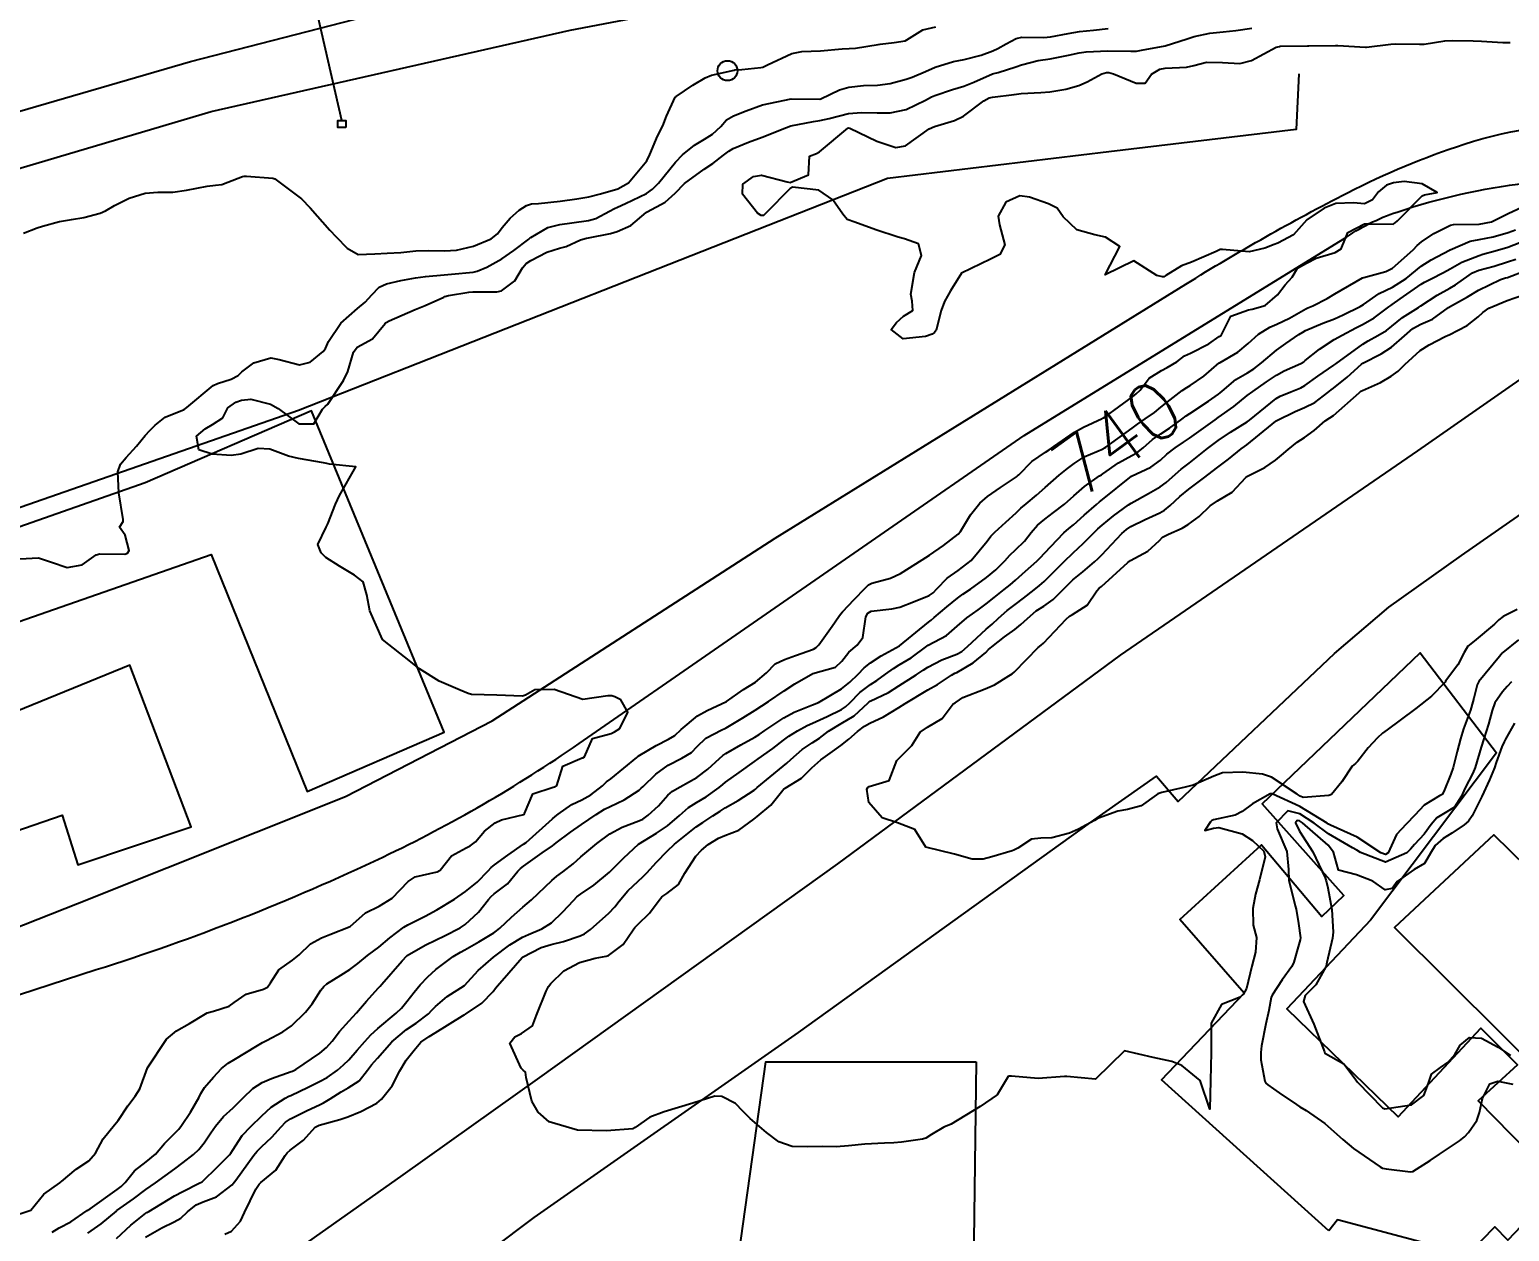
# Model space of a CAD drawing. Header units: metres. Extents: x 307586 to 320046, y 7427249 to 7434250.
# Drawn here: x 316376.6 to 316479.6, y 7432882.5 to 7432966.2 of the extents above; entities that cross this region are included whole.
import ezdxf
from ezdxf.enums import TextEntityAlignment as Align

# ---------------------------------------------------------------- set-up
doc = ezdxf.new("R2010")
doc.units = ezdxf.units.M
doc.header["$MEASUREMENT"] = 0
for name, color, linetype in [('Cotas', 45, 'Continuous'), ('Curvas de Nivel 1m', 11, 'Continuous'), ('Curvas de Nivel 5m', 15, 'Continuous'), ('Divisa', 42, 'FENCELINE2'), ('Edificações', 30, 'Continuous'), ('Linha Férrea', 20, 'Continuous'), ('Portico', 45, 'Continuous'), ('Postes', 20, 'Continuous'), ('Vias Primárias', 230, 'Continuous'), ('Vias Secundárias', 230, 'Continuous')]:
    doc.layers.add(name, color=color, linetype=linetype)
doc.styles.add('Style-STANDARD', font='STANDARD.shx')
doc.linetypes.add('FENCELINE2', pattern='A,0.25,-0.1,[132,ltypeshp.shx,S=0.1,R=0,X=-0.1,Y=0],-0.1,1', length=1.45)

msp = doc.modelspace()

# ---------------------------------------------------------------- linework, layer by layer
at = {"layer": 'Curvas de Nivel 1m', "flags": 128}
for points, elevation in [([(316375.19, 7432883.47), (316376.67, 7432883.97), (316377.57, 7432885.07), (316378.69, 7432885.86), (316378.74, 7432885.9), (316378.81, 7432885.95), (316379.83, 7432886.82), (316380.71, 7432887.39), (316381.17, 7432887.92), (316381.72, 7432888.93), (316382.5, 7432889.9), (316382.75, 7432890.21), (316383.42, 7432891.23), (316383.94, 7432891.89), (316384.25, 7432892.41), (316384.79, 7432893.88), (316386.11, 7432895.86), (316386.82, 7432896.44), (316387.71, 7432896.95), (316388.83, 7432897.64), (316388.96, 7432897.7), (316389.4, 7432897.82), (316390.49, 7432898.17), (316390.84, 7432898.42), (316391.66, 7432898.99), (316392.86, 7432899.35), (316393.14, 7432899.49), (316393.35, 7432899.78), (316393.94, 7432900.7), (316394.88, 7432901.36), (316395.36, 7432901.75), (316396.14, 7432902.5), (316396.9, 7432902.92), (316397.48, 7432903.15), (316398.91, 7432903.71), (316399.96, 7432904.66), (316400.93, 7432905.13), (316401.82, 7432905.68), (316402.94, 7432906.85), (316403.44, 7432907.17), (316404.95, 7432907.53), (316405.18, 7432907.64), (316405.96, 7432908.63), (316406.98, 7432909.18), (316407.26, 7432909.33), (316407.64, 7432909.6), (316408.25, 7432910.34), (316409, 7432910.94), (316409.43, 7432911.15), (316411, 7432911.52), (316411.05, 7432911.57), (316411.62, 7432912.96), (316413.03, 7432913.41), (316413.14, 7432913.43), (316413.28, 7432913.54), (316413.7, 7432914.88), (316415.05, 7432915.45), (316415.11, 7432915.46), (316415.22, 7432915.52), (316415.78, 7432916.81), (316417.08, 7432917.14), (316417.31, 7432917.26), (316417.67, 7432917.49), (316418.24, 7432918.63), (316417.74, 7432919.49), (316417.32, 7432919.71), (316417.11, 7432919.77), (316416.83, 7432919.78), (316415.1, 7432919.52), (316413.11, 7432920.21), (316411.75, 7432920.2), (316411.11, 7432919.82), (316410.91, 7432919.76), (316409.11, 7432919.82), (316407.35, 7432919.86), (316407.11, 7432919.93), (316406.57, 7432920.16), (316405.11, 7432920.79), (316403.74, 7432921.65), (316403.13, 7432922.15), (316401.15, 7432923.69), (316400.28, 7432925.7), (316400.07, 7432926.81), (316399.8, 7432927.7), (316399.2, 7432928.18), (316398.15, 7432928.79), (316397.22, 7432929.4), (316396.89, 7432929.74), (316396.65, 7432930.32), (316397.24, 7432931.51), (316397.36, 7432931.74), (316397.88, 7432933.12), (316398.16, 7432933.73), (316399.29, 7432935.71), (316397.46, 7432935.9), (316397.29, 7432935.94), (316397.05, 7432935.99), (316395.3, 7432936.3), (316394.6, 7432936.47), (316393.3, 7432936.95), (316392.5, 7432936.99), (316391.3, 7432936.6), (316390.62, 7432936.5), (316389.3, 7432936.6), (316388.36, 7432936.9), (316388.21, 7432937.85), (316388.8, 7432938.36), (316389.33, 7432938.66), (316390.04, 7432939.12), (316390.39, 7432939.82), (316390.94, 7432940.22), (316391.35, 7432940.35), (316391.98, 7432940.43), (316393.35, 7432940.09), (316393.9, 7432939.77), (316395.33, 7432938.72), (316396.37, 7432938.71), (316396.98, 7432939.74), (316397.17, 7432939.91), (316397.35, 7432940.09), (316398.45, 7432941.72), (316398.74, 7432942.35), (316399.14, 7432943.71), (316399.4, 7432944.05), (316400.47, 7432944.63), (316401.33, 7432945.69), (316401.37, 7432945.74), (316401.41, 7432945.77), (316401.61, 7432945.88), (316403.42, 7432946.68), (316404.12, 7432946.95), (316405.43, 7432947.54), (316405.5, 7432947.57), (316405.74, 7432947.64), (316407.17, 7432947.89), (316407.44, 7432947.91), (316409.12, 7432947.91), (316409.44, 7432947.98), (316410.36, 7432948.67), (316410.91, 7432949.58), (316411.16, 7432949.88), (316411.47, 7432950.09), (316412.59, 7432950.67), (316413.48, 7432950.95), (316413.94, 7432951.07), (316414.94, 7432951.53), (316415.36, 7432951.64), (316415.49, 7432951.67), (316417.03, 7432951.97), (316417.49, 7432952.1), (316418.45, 7432952.53), (316419.51, 7432953.43), (316419.53, 7432953.45), (316419.57, 7432953.47), (316420.83, 7432954.14), (316421.53, 7432954.77), (316422.17, 7432955.44), (316423.54, 7432956.44), (316424.14, 7432956.83), (316424.9, 7432957.41), (316425.27, 7432957.7), (316425.57, 7432957.88), (316426.63, 7432958.33), (316427.58, 7432958.67), (316429.27, 7432959.35), (316429.58, 7432959.46), (316431.15, 7432959.77), (316431.59, 7432959.83), (316432.25, 7432959.98), (316433.59, 7432960.31), (316434.51, 7432960.38), (316435.59, 7432960.36), (316436.49, 7432960.37), (316437.6, 7432960.6), (316438.95, 7432961.24), (316439.37, 7432961.47), (316439.61, 7432961.57), (316440.84, 7432961.99), (316441.62, 7432962.23), (316442.32, 7432962.5), (316443.63, 7432963.07), (316443.71, 7432963.1), (316444.01, 7432963.18), (316445.24, 7432963.56), (316445.64, 7432963.71), (316446.79, 7432964), (316447.64, 7432964.12), (316448.9, 7432964.37), (316449.65, 7432964.54), (316450.14, 7432964.61), (316451.65, 7432964.69), (316453.25, 7432964.66), (316453.65, 7432964.67), (316453.99, 7432964.72), (316455.65, 7432965.04), (316457.17, 7432965.52), (316457.66, 7432965.67), (316458.75, 7432965.92), (316459.67, 7432966.01), (316460.56, 7432966.09), (316461.67, 7432966.27)], 738), ([(316375.9, 7432929.31), (316377.21, 7432929.38), (316378.11, 7432929.07), (316379.2, 7432928.71), (316380.25, 7432928.9), (316381.22, 7432929.58), (316381.48, 7432929.66), (316383.22, 7432929.63), (316383.41, 7432929.71), (316383.53, 7432929.9), (316383.23, 7432930.97), (316382.85, 7432931.52), (316383.09, 7432931.9), (316383.11, 7432932.04), (316382.8, 7432933.91), (316382.73, 7432935.36), (316382.92, 7432935.91), (316383.3, 7432936.37), (316384.03, 7432937.16), (316384.63, 7432937.89), (316384.95, 7432938.25), (316385.32, 7432938.62), (316386.03, 7432939.17), (316387.34, 7432939.72), (316387.43, 7432939.77), (316387.54, 7432939.86), (316389.36, 7432941.38), (316389.66, 7432941.53), (316390.61, 7432941.82), (316391.11, 7432942.07), (316391.37, 7432942.33), (316392.2, 7432942.97), (316393.39, 7432943.31), (316393.97, 7432943.19), (316395.38, 7432942.82), (316396.12, 7432943.01), (316397.02, 7432943.74), (316397.18, 7432943.96), (316397.4, 7432944.44), (316398.25, 7432945.73), (316399.42, 7432946.74), (316399.95, 7432947.18), (316400.41, 7432947.7), (316400.92, 7432948.22), (316401.44, 7432948.47), (316402.43, 7432948.69), (316403.45, 7432948.87), (316404.14, 7432948.96), (316405.45, 7432949.09), (316405.95, 7432949.14), (316407.46, 7432949.27), (316407.75, 7432949.33), (316408.42, 7432949.61), (316409.47, 7432950.2), (316410.29, 7432950.77), (316411.34, 7432951.57), (316411.42, 7432951.64), (316411.48, 7432951.69), (316412.67, 7432952.38), (316413.5, 7432952.59), (316414.33, 7432952.7), (316415.5, 7432952.87), (316416.01, 7432953.01), (316416.95, 7432953.51), (316417.31, 7432953.7), (316417.52, 7432953.79), (316418.08, 7432954.05), (316419.53, 7432954.76), (316419.96, 7432955.04), (316420.36, 7432955.46), (316421.55, 7432956.94), (316422.03, 7432957.44), (316422.87, 7432958.12), (316423.57, 7432958.54), (316424.12, 7432958.87), (316424.7, 7432959.41), (316425.11, 7432959.88), (316425.59, 7432960.16), (316426.48, 7432960.51), (316427.6, 7432960.92), (316429.6, 7432961.35), (316431.6, 7432961.32), (316431.66, 7432961.33), (316432.96, 7432961.96), (316433.62, 7432962.16), (316434.63, 7432962.27), (316435.62, 7432962.3), (316436.49, 7432962.4), (316437.62, 7432962.7), (316438.03, 7432962.85), (316438.95, 7432963.24), (316439.64, 7432963.54), (316440.91, 7432963.95), (316441.64, 7432964.07), (316442.82, 7432964.37), (316443.65, 7432964.68), (316443.99, 7432964.84), (316444.57, 7432965.17), (316445.27, 7432965.55), (316445.66, 7432965.63), (316447.19, 7432965.61), (316447.66, 7432965.65), (316448.89, 7432965.9), (316449.67, 7432966.03), (316450.64, 7432966.13), (316451.67, 7432966.23)], 737), ([(316376.17, 7432951.99), (316377.11, 7432952.36), (316377.49, 7432952.48), (316378.67, 7432952.79), (316379.5, 7432952.94), (316380.37, 7432953.07), (316381.5, 7432953.37), (316381.88, 7432953.55), (316382.49, 7432953.92), (316383.52, 7432954.43), (316384.64, 7432954.77), (316385.52, 7432954.84), (316386.55, 7432954.85), (316387.52, 7432954.97), (316388.95, 7432955.26), (316389.53, 7432955.32), (316389.98, 7432955.37), (316391.1, 7432955.81), (316391.41, 7432955.93), (316391.53, 7432955.96), (316391.68, 7432955.96), (316393.53, 7432955.82), (316393.66, 7432955.78), (316395.52, 7432954.37), (316396.11, 7432953.75), (316397.49, 7432952.2), (316397.94, 7432951.73), (316398.7, 7432950.94), (316399.47, 7432950.49), (316400.62, 7432950.55), (316401.47, 7432950.6), (316402.43, 7432950.64), (316403.47, 7432950.76), (316404.33, 7432950.79), (316405.47, 7432950.75), (316406.31, 7432950.8), (316407.48, 7432951.08), (316408.71, 7432951.6), (316409.16, 7432951.93), (316409.49, 7432952.37), (316410.04, 7432953.04), (316410.67, 7432953.58), (316411.17, 7432953.92), (316411.52, 7432954.03), (316412.01, 7432954.06), (316413.52, 7432954.21), (316414.68, 7432954.37), (316415.52, 7432954.51), (316416.32, 7432954.72), (316417.53, 7432955.07), (316418.29, 7432955.49), (316419.55, 7432957.03), (316419.77, 7432957.47), (316420.29, 7432958.74), (316420.66, 7432959.46), (316420.92, 7432960.13), (316421.53, 7432961.45), (316421.57, 7432961.48), (316421.6, 7432961.51), (316422.75, 7432962.3), (316423.62, 7432962.81), (316424.06, 7432962.98), (316425.63, 7432963.34), (316425.69, 7432963.35), (316426.18, 7432963.39), (316427.49, 7432963.53), (316427.63, 7432963.55), (316427.96, 7432963.7), (316429.64, 7432964.5), (316430.34, 7432964.64), (316431.65, 7432964.68), (316433.15, 7432964.81), (316433.65, 7432964.84), (316434.08, 7432964.87), (316435.65, 7432965.12), (316435.79, 7432965.14), (316436.78, 7432965.27), (316437.53, 7432965.38), (316437.66, 7432965.45), (316438.76, 7432966.15), (316439.67, 7432966.36)], 736), ([(316378.16, 7432882.44), (316378.65, 7432882.72), (316379.46, 7432883.14), (316380.6, 7432883.93), (316380.64, 7432883.96), (316380.67, 7432883.98), (316380.81, 7432884.06), (316382.69, 7432885.4), (316382.97, 7432885.61), (316383.24, 7432885.89), (316383.9, 7432886.69), (316384.71, 7432887.32), (316385.36, 7432887.87), (316385.99, 7432888.6), (316386.74, 7432889.37), (316386.98, 7432889.61), (316387.17, 7432889.85), (316387.8, 7432890.79), (316388.39, 7432891.83), (316388.51, 7432892.09), (316388.77, 7432892.51), (316389.38, 7432893.22), (316389.95, 7432893.82), (316390.41, 7432894.2), (316390.8, 7432894.44), (316392.45, 7432895.43), (316392.81, 7432895.64), (316392.9, 7432895.69), (316393.07, 7432895.78), (316394.21, 7432896.37), (316394.82, 7432896.8), (316395.79, 7432897.75), (316396.25, 7432898.33), (316396.86, 7432899.27), (316397.06, 7432899.53), (316397.29, 7432899.73), (316398.26, 7432900.33), (316398.87, 7432900.71), (316399.44, 7432901.14), (316400.12, 7432901.7), (316400.56, 7432902.02), (316400.89, 7432902.28), (316401.66, 7432902.92), (316402.63, 7432903.66), (316402.91, 7432903.83), (316404.13, 7432904.44), (316404.93, 7432904.87), (316406.17, 7432905.62), (316406.94, 7432906.14), (316407.74, 7432906.81), (316408.5, 7432907.59), (316408.73, 7432907.82), (316408.96, 7432908), (316409.87, 7432908.68), (316410.98, 7432909.44), (316411.15, 7432909.57), (316413, 7432911.22), (316413.17, 7432911.37), (316413.39, 7432911.54), (316414.34, 7432912.2), (316415.02, 7432912.53), (316415.66, 7432912.87), (316416.46, 7432913.51), (316416.76, 7432913.78), (316417.04, 7432913.99), (316418.85, 7432915.47), (316418.96, 7432915.57), (316419.06, 7432915.64), (316420.2, 7432916.32), (316421.07, 7432916.76), (316421.5, 7432917.02), (316421.95, 7432917.44), (316423.09, 7432918.37), (316423.76, 7432918.75), (316425.1, 7432919.38), (316426.28, 7432920.22), (316427.12, 7432920.72), (316427.89, 7432921.37), (316428.5, 7432921.99), (316429.14, 7432922.31), (316429.91, 7432922.57), (316431.15, 7432923.03), (316431.35, 7432923.13), (316431.54, 7432923.32), (316432.47, 7432924.62), (316432.92, 7432925.3), (316433.03, 7432925.45), (316433.18, 7432925.62), (316434, 7432926.49), (316434.76, 7432927.28), (316434.98, 7432927.51), (316435.21, 7432927.62), (316436.51, 7432927.96), (316437.21, 7432928.3), (316438.73, 7432929.24), (316439.23, 7432929.56), (316440.21, 7432930.25), (316441.24, 7432931.02), (316441.39, 7432931.21), (316442.08, 7432932.38), (316442.74, 7432933.19), (316443.28, 7432933.65), (316444.17, 7432934.28), (316445.29, 7432935.02), (316445.37, 7432935.08), (316445.45, 7432935.16), (316446.35, 7432936.1), (316447.32, 7432936.73), (316447.56, 7432936.89), (316447.88, 7432937.13), (316449.33, 7432938.13), (316449.96, 7432938.48), (316451.26, 7432939.09), (316451.31, 7432939.12), (316451.34, 7432939.14), (316451.47, 7432939.21), (316453.36, 7432940.59), (316453.63, 7432940.79), (316453.89, 7432941.05), (316454.53, 7432941.9), (316455.38, 7432942.43), (316455.79, 7432942.63), (316456.45, 7432943.03), (316456.98, 7432943.44), (316457.4, 7432943.63), (316458.67, 7432944.27), (316459.41, 7432944.79), (316459.53, 7432944.87), (316459.6, 7432944.99), (316460.21, 7432946.2), (316461.44, 7432946.66), (316461.7, 7432946.7), (316462.61, 7432946.95), (316463.45, 7432947.7), (316463.99, 7432948.4), (316464.48, 7432948.93), (316464.86, 7432949.54), (316465.47, 7432949.89), (316466.15, 7432950.24), (316467.48, 7432950.64), (316467.89, 7432950.89), (316468.36, 7432952.03), (316469.51, 7432952.63), (316469.74, 7432952.63), (316471.51, 7432952.61), (316471.66, 7432952.7), (316471.81, 7432952.85), (316473.53, 7432954.59), (316473.69, 7432954.66), (316474.58, 7432954.81), (316473.54, 7432955.43), (316472.29, 7432955.58), (316471.54, 7432955.5), (316471.06, 7432955.33), (316470.49, 7432954.86), (316470.08, 7432954.31), (316469.52, 7432954.04), (316468.74, 7432954.1), (316467.52, 7432954.05), (316466.7, 7432953.73), (316465.51, 7432952.92), (316464.57, 7432951.86), (316463.49, 7432951.29), (316463.23, 7432951.2), (316462.59, 7432950.95), (316461.48, 7432950.69), (316459.63, 7432950.84), (316459.48, 7432950.84), (316459.2, 7432950.72), (316457.47, 7432949.96), (316456.77, 7432949.72), (316455.68, 7432949.04), (316455.55, 7432948.95), (316455.46, 7432948.94), (316455.07, 7432949.04), (316453.47, 7432950.06), (316451.46, 7432949.09), (316452.48, 7432951.07), (316451.49, 7432951.71), (316450.74, 7432951.86), (316449.5, 7432952.21), (316448.55, 7432953.12), (316448.12, 7432953.73), (316447.52, 7432954.04), (316446.19, 7432954.49), (316445.53, 7432954.59), (316444.55, 7432954.14), (316444.02, 7432953.17), (316444.1, 7432952.57), (316444.47, 7432951.17), (316444.14, 7432950.51), (316443.47, 7432950.18), (316441.46, 7432949.21), (316440.7, 7432947.97), (316440.27, 7432947.22), (316440.04, 7432946.61), (316439.7, 7432945.23), (316439.58, 7432945.06), (316439.41, 7432944.96), (316438.96, 7432944.79), (316437.41, 7432944.64), (316436.57, 7432945.27), (316436.93, 7432945.76), (316437.43, 7432946.2), (316438.08, 7432946.61), (316438.03, 7432947.25), (316437.93, 7432947.74), (316438.19, 7432949.25), (316438.67, 7432950.44), (316438.48, 7432951.24), (316437.49, 7432951.6), (316437.06, 7432951.7), (316435.5, 7432952.23), (316434.04, 7432952.76), (316433.51, 7432952.94), (316433.19, 7432953.3), (316432.5, 7432954.3), (316431.53, 7432954.99), (316429.7, 7432955.18), (316429.53, 7432955.1), (316427.83, 7432953.38), (316427.68, 7432953.21), (316427.51, 7432953.21), (316427.26, 7432953.38), (316426.22, 7432954.7), (316426.25, 7432955.39), (316426.99, 7432955.93), (316427.54, 7432956.02), (316429.32, 7432955.57), (316429.54, 7432955.51), (316430.82, 7432956.06), (316430.89, 7432957.34), (316431.36, 7432957.53), (316431.57, 7432957.64), (316433.54, 7432959.3), (316433.58, 7432959.31), (316433.68, 7432959.3), (316435.57, 7432958.4), (316436.89, 7432957.95), (316437.57, 7432958.06), (316439.22, 7432959.24), (316439.58, 7432959.41), (316440.98, 7432959.83), (316441.59, 7432960.14), (316443.01, 7432961.19), (316443.39, 7432961.4), (316443.61, 7432961.46), (316445.12, 7432961.65), (316445.61, 7432961.7), (316446.99, 7432961.77), (316447.61, 7432961.82), (316448.72, 7432962.02), (316449.62, 7432962.28), (316450.21, 7432962.52), (316451.22, 7432963.09), (316451.55, 7432963.17), (316451.63, 7432963.18), (316451.72, 7432963.17), (316452.04, 7432963.08), (316453.62, 7432962.42), (316454.24, 7432962.43), (316454.68, 7432963.05), (316455.27, 7432963.41), (316455.64, 7432963.47), (316457.13, 7432963.54), (316457.64, 7432963.65), (316458.52, 7432963.89), (316459.64, 7432963.86), (316460.83, 7432963.79), (316461.64, 7432964.01), (316463.37, 7432964.94), (316463.6, 7432964.99), (316463.65, 7432965), (316465.54, 7432965.03), (316465.65, 7432965.04), (316467.5, 7432965.06), (316467.66, 7432965.05), (316469.58, 7432964.94), (316469.65, 7432964.94), (316471.36, 7432965.15), (316471.66, 7432965.17), (316473.35, 7432965.14), (316473.66, 7432965.15), (316475.1, 7432965.37), (316475.66, 7432965.41), (316477.08, 7432965.37), (316477.66, 7432965.36), (316479.15, 7432965.27), (316479.66, 7432965.26)], 739), ([(316382.64, 7432881.98), (316383.63, 7432882.92), (316384.67, 7432883.75), (316384.75, 7432883.8), (316384.88, 7432883.88), (316386.68, 7432884.95), (316387.26, 7432885.27), (316388.4, 7432885.83), (316388.59, 7432885.94), (316388.69, 7432886.03), (316389.6, 7432886.92), (316390.51, 7432887.81), (316390.6, 7432887.92), (316390.72, 7432888.11), (316391.39, 7432889.15), (316391.99, 7432889.79), (316392.75, 7432890.54), (316393.4, 7432891.13), (316394.39, 7432891.76), (316394.64, 7432891.89), (316394.77, 7432891.95), (316395.99, 7432892.53), (316396.78, 7432892.91), (316397.31, 7432893.2), (316398.03, 7432893.72), (316398.44, 7432894.07), (316398.8, 7432894.44), (316399.4, 7432895.11), (316399.93, 7432895.7), (316400.34, 7432896.17), (316400.82, 7432896.61), (316402.11, 7432897.67), (316402.48, 7432898.03), (316402.85, 7432898.49), (316403.36, 7432899.15), (316403.77, 7432899.65), (316404.3, 7432900.21), (316404.87, 7432900.71), (316406.08, 7432901.62), (316406.58, 7432901.92), (316406.89, 7432902.09), (316407.85, 7432902.64), (316408.91, 7432903.28), (316409.09, 7432903.4), (316409.33, 7432903.59), (316410.13, 7432904.37), (316410.93, 7432905.06), (316411.53, 7432905.56), (316412.95, 7432906.91), (316413.29, 7432907.21), (316413.71, 7432907.53), (316414.42, 7432908.08), (316414.97, 7432908.57), (316416.08, 7432909.5), (316416.99, 7432910.16), (316417.85, 7432910.63), (316419, 7432911.06), (316419.28, 7432911.19), (316419.66, 7432911.46), (316420.36, 7432912.11), (316421.02, 7432912.85), (316421.34, 7432913.13), (316421.88, 7432913.44), (316423.04, 7432914.08), (316423.8, 7432914.66), (316424.62, 7432915.4), (316424.85, 7432915.61), (316425.06, 7432915.75), (316426.1, 7432916.35), (316427.08, 7432916.9), (316427.37, 7432917.09), (316427.77, 7432917.37), (316429.09, 7432918.25), (316429.81, 7432918.63), (316431.1, 7432919.15), (316431.51, 7432919.32), (316433.11, 7432920.26), (316433.69, 7432920.72), (316434.27, 7432921.29), (316434.69, 7432921.72), (316435.13, 7432922.08), (316435.87, 7432922.55), (316437.15, 7432923.26), (316439.17, 7432924.91), (316439.35, 7432925.05), (316439.55, 7432925.23), (316440.43, 7432925.98), (316441.19, 7432926.58), (316441.56, 7432926.84), (316442.08, 7432927.2), (316443.21, 7432928.01), (316443.85, 7432928.54), (316444.48, 7432929.17), (316444.83, 7432929.56), (316445.23, 7432929.94), (316445.84, 7432930.55), (316446.32, 7432931.15), (316446.75, 7432931.65), (316447.26, 7432932.08), (316447.87, 7432932.53), (316448.63, 7432933.12), (316449.28, 7432933.69), (316450.03, 7432934.35), (316451.08, 7432935.09), (316451.21, 7432935.17), (316451.3, 7432935.23), (316452.39, 7432935.99), (316453.31, 7432936.5), (316453.67, 7432936.7), (316454.11, 7432937.05), (316454.76, 7432937.62), (316455.33, 7432938.02), (316455.95, 7432938.42), (316456.8, 7432939.03), (316457.1, 7432939.26), (316457.35, 7432939.44), (316458.65, 7432940.3), (316459.36, 7432940.77), (316459.48, 7432940.87), (316459.62, 7432940.99), (316460.56, 7432941.8), (316461.38, 7432942.27), (316461.82, 7432942.53), (316462.34, 7432942.96), (316463.4, 7432943.85), (316464.04, 7432944.3), (316464.94, 7432944.92), (316465.23, 7432945.1), (316465.42, 7432945.2), (316466.62, 7432945.72), (316467.43, 7432946.03), (316468.04, 7432946.29), (316469.22, 7432946.87), (316469.44, 7432947.03), (316470.53, 7432947.78), (316471.46, 7432948.22), (316472.42, 7432948.84), (316473.47, 7432949.7), (316474.16, 7432950.13), (316475.43, 7432950.8), (316475.46, 7432950.82), (316475.48, 7432950.83), (316476.87, 7432951.42), (316477.5, 7432951.55), (316478.48, 7432951.74), (316479.51, 7432952.03), (316480.02, 7432952.23)], 741), ([(316384.65, 7432882.07), (316385.8, 7432882.72), (316386.66, 7432883.14), (316387.12, 7432883.4), (316387.58, 7432883.84), (316388.18, 7432884.34), (316388.68, 7432884.55), (316389.61, 7432884.89), (316390.69, 7432885.73), (316390.76, 7432885.81), (316390.94, 7432886.05), (316392.2, 7432887.79), (316392.43, 7432888.08), (316392.72, 7432888.37), (316393.46, 7432889.05), (316394.09, 7432889.77), (316394.41, 7432890.1), (316394.75, 7432890.32), (316395.91, 7432890.9), (316396.76, 7432891.3), (316397.05, 7432891.44), (316397.51, 7432891.72), (316398.27, 7432892.21), (316398.77, 7432892.49), (316399.52, 7432892.96), (316400.11, 7432893.7), (316400.4, 7432894.09), (316400.8, 7432894.55), (316401.81, 7432895.68), (316402.82, 7432896.55), (316403.49, 7432896.99), (316404.36, 7432897.64), (316404.59, 7432897.88), (316404.84, 7432898.15), (316405.65, 7432898.83), (316406.86, 7432899.61), (316407.82, 7432900.65), (316408.88, 7432901.57), (316410.03, 7432902.44), (316410.9, 7432902.97), (316411.31, 7432903.16), (316412.24, 7432903.55), (316412.92, 7432903.97), (316413.71, 7432904.74), (316414.44, 7432905.52), (316414.69, 7432905.77), (316414.94, 7432905.96), (316415.86, 7432906.6), (316416.96, 7432907.49), (316417.96, 7432908.5), (316418.98, 7432909.45), (316420.23, 7432910.22), (316421, 7432910.73), (316421.84, 7432911.44), (316422.45, 7432911.99), (316423.02, 7432912.34), (316423.69, 7432912.75), (316424.59, 7432913.4), (316424.84, 7432913.6), (316425.04, 7432913.76), (316425.99, 7432914.44), (316427.05, 7432915.19), (316427.31, 7432915.38), (316428.33, 7432916.1), (316429.07, 7432916.68), (316429.45, 7432916.97), (316430.04, 7432917.34), (316430.71, 7432917.71), (316431.09, 7432917.88), (316432.11, 7432918.34), (316433.1, 7432918.83), (316433.39, 7432919.01), (316433.69, 7432919.29), (316434.38, 7432920.01), (316435.12, 7432920.57), (316435.56, 7432920.84), (316436.18, 7432921.27), (316436.72, 7432921.67), (316437.13, 7432921.92), (316437.96, 7432922.43), (316439.05, 7432923.23), (316439.15, 7432923.29), (316440.41, 7432923.97), (316441.17, 7432924.62), (316441.83, 7432925.2), (316442.62, 7432925.75), (316443.19, 7432926.17), (316443.74, 7432926.63), (316444.43, 7432927.17), (316444.86, 7432927.51), (316445.21, 7432927.83), (316445.91, 7432928.46), (316446.71, 7432929.15), (316446.97, 7432929.4), (316447.23, 7432929.7), (316448.58, 7432931.12), (316448.94, 7432931.43), (316449.25, 7432931.69), (316450.01, 7432932.35), (316450.85, 7432933.09), (316451.08, 7432933.29), (316451.28, 7432933.45), (316453.29, 7432935.06), (316454.65, 7432935.7), (316455.31, 7432936.19), (316455.76, 7432936.59), (316456.34, 7432937.03), (316456.92, 7432937.43), (316457.33, 7432937.71), (316459.12, 7432938.99), (316459.34, 7432939.15), (316460.42, 7432939.91), (316461.36, 7432940.68), (316461.74, 7432940.96), (316462.69, 7432941.63), (316463.38, 7432942.1), (316463.92, 7432942.4), (316465.09, 7432942.92), (316465.29, 7432943.03), (316465.39, 7432943.11), (316466.39, 7432943.92), (316467.41, 7432944.58), (316467.96, 7432944.89), (316468.91, 7432945.39), (316469.42, 7432945.65), (316470.19, 7432946.1), (316471.2, 7432946.85), (316471.35, 7432946.95), (316471.44, 7432947.01), (316472.01, 7432947.41), (316473.46, 7432948.43), (316473.7, 7432948.58), (316474.15, 7432948.81), (316475.02, 7432949.25), (316475.47, 7432949.5), (316476.3, 7432949.97), (316477.49, 7432950.44), (316477.75, 7432950.52), (316478.62, 7432950.76), (316479.5, 7432951.02), (316480.75, 7432951.49)], 742), ([(316390.18, 7432882.29), (316390.65, 7432882.51), (316391.28, 7432883.19), (316391.55, 7432883.8), (316392.33, 7432885.43), (316392.58, 7432885.78), (316392.69, 7432885.89), (316393.72, 7432886.75), (316394.37, 7432887.76), (316394.52, 7432887.96), (316394.72, 7432888.13), (316395.65, 7432888.83), (316396.46, 7432889.73), (316396.74, 7432889.89), (316398.19, 7432890.27), (316398.75, 7432890.47), (316399.64, 7432890.82), (316400.76, 7432891.42), (316401.09, 7432891.69), (316401.83, 7432892.62), (316402.35, 7432893.67), (316402.8, 7432894.4), (316403.36, 7432895.1), (316403.83, 7432895.65), (316404.4, 7432896.06), (316404.82, 7432896.3), (316406.72, 7432897.5), (316406.83, 7432897.56), (316406.87, 7432897.57), (316406.93, 7432897.61), (316408.07, 7432898.37), (316408.86, 7432899.18), (316409.03, 7432899.42), (316409.16, 7432899.59), (316409.96, 7432900.49), (316410.88, 7432901.55), (316410.91, 7432901.57), (316412.2, 7432902.25), (316412.9, 7432902.47), (316413.76, 7432902.67), (316414.91, 7432903.07), (316415.21, 7432903.21), (316415.64, 7432903.51), (316416.92, 7432904.65), (316417.33, 7432905.08), (316417.64, 7432905.48), (316418.23, 7432906.2), (316418.95, 7432906.88), (316419.27, 7432907.16), (316419.56, 7432907.46), (316420.24, 7432908.19), (316420.98, 7432908.95), (316421.48, 7432909.44), (316423, 7432910.66), (316423.45, 7432910.96), (316424.15, 7432911.41), (316424.66, 7432911.75), (316425.01, 7432911.97), (316425.92, 7432912.49), (316427.03, 7432913.2), (316427.13, 7432913.28), (316427.23, 7432913.38), (316429.05, 7432914.88), (316429.31, 7432915.09), (316429.58, 7432915.34), (316430.36, 7432916.04), (316431.07, 7432916.49), (316431.57, 7432916.82), (316432.2, 7432917.31), (316433.09, 7432917.84), (316434, 7432918.39), (316434.97, 7432919.28), (316435.04, 7432919.35), (316435.1, 7432919.39), (316436.37, 7432920.01), (316437.11, 7432920.47), (316438.3, 7432921.24), (316438.8, 7432921.56), (316439.13, 7432921.78), (316440.09, 7432922.27), (316441.14, 7432922.67), (316441.49, 7432922.86), (316441.87, 7432923.2), (316443.17, 7432924.41), (316443.59, 7432924.76), (316444.04, 7432925.17), (316444.63, 7432925.71), (316445.19, 7432926.14), (316445.78, 7432926.57), (316446.53, 7432927.15), (316446.9, 7432927.45), (316447.21, 7432927.74), (316448.61, 7432929.12), (316449.23, 7432929.72), (316449.94, 7432930.39), (316450.65, 7432931.1), (316450.95, 7432931.39), (316451.25, 7432931.65), (316452.04, 7432932.3), (316453.08, 7432933.06), (316453.27, 7432933.19), (316454.47, 7432933.86), (316455.29, 7432934.32), (316455.7, 7432934.62), (316456.16, 7432935.03), (316456.76, 7432935.56), (316457.31, 7432935.98), (316457.9, 7432936.43), (316458.58, 7432937), (316459.33, 7432937.55), (316460.2, 7432938.12), (316461.34, 7432938.86), (316461.5, 7432938.97), (316463.36, 7432940.47), (316463.65, 7432940.64), (316464.39, 7432940.93), (316465.08, 7432941.21), (316465.37, 7432941.37), (316466.27, 7432942.02), (316467.39, 7432942.79), (316467.45, 7432942.84), (316467.53, 7432942.9), (316469.41, 7432944.25), (316469.78, 7432944.49), (316470.44, 7432944.86), (316471.05, 7432945.22), (316471.42, 7432945.51), (316472.16, 7432946.11), (316473.27, 7432946.82), (316473.44, 7432946.93), (316474.58, 7432947.68), (316475.46, 7432948.16), (316475.86, 7432948.39), (316476.4, 7432948.79), (316477.04, 7432949.22), (316477.47, 7432949.4), (316478.54, 7432949.7), (316479.48, 7432949.98), (316480.05, 7432950.17)], 743), ([(316480.23, 7432923.67), (316479.15, 7432922.79), (316479.11, 7432922.75), (316478.92, 7432922.52), (316477.48, 7432920.77), (316477.36, 7432920.54), (316477.12, 7432919.6), (316476.95, 7432918.94), (316476.89, 7432918.78), (316476.41, 7432917.47), (316476.19, 7432916.79), (316475.96, 7432915.9), (316475.68, 7432914.79), (316475.52, 7432914.32), (316475.04, 7432913.11), (316474.93, 7432912.9), (316474.74, 7432912.8), (316473.68, 7432912.16), (316473.02, 7432911.47), (316472.41, 7432910.83), (316471.74, 7432910.11), (316471.17, 7432908.85), (316470.98, 7432908.73), (316470.66, 7432908.85), (316469, 7432909.94), (316467.15, 7432910.76), (316467.01, 7432910.83), (316466.91, 7432910.9), (316465.02, 7432912.07), (316463.09, 7432912.94), (316463.03, 7432912.95), (316462.96, 7432912.94), (316461.73, 7432912.25), (316461.01, 7432911.72), (316460.52, 7432911.46), (316459.01, 7432911.14), (316458.9, 7432911.1), (316458.8, 7432910.99), (316458.4, 7432910.4), (316459, 7432910.56), (316459.38, 7432910.61), (316460.99, 7432910.16), (316461.73, 7432909.69), (316462.5, 7432908.95), (316462.6, 7432908.57), (316462.2, 7432906.95), (316461.94, 7432905.96), (316461.74, 7432904.96), (316461.77, 7432903.81), (316462.01, 7432902.95), (316461.94, 7432901.92), (316461.67, 7432900.96), (316461.31, 7432899.4), (316461.07, 7432898.97), (316460.86, 7432898.79), (316459.56, 7432898.28), (316458.84, 7432896.99), (316458.85, 7432894.99), (316458.85, 7432894.95), (316458.79, 7432892.99), (316458.76, 7432890.99), (316458.08, 7432893), (316456.8, 7432894.04), (316456.1, 7432894.32), (316454.81, 7432894.58), (316452.81, 7432895.06), (316450.79, 7432893.09), (316448.79, 7432893.27), (316448.64, 7432893.27), (316446.79, 7432893.13), (316444.94, 7432893.3), (316444.79, 7432893.3), (316444.7, 7432893.26), (316444.63, 7432893.16), (316443.94, 7432892), (316442.76, 7432891.18), (316440.75, 7432889.96), (316440.23, 7432889.73), (316439.38, 7432889.22), (316438.99, 7432888.97), (316438.74, 7432888.9), (316437.28, 7432888.7), (316436.74, 7432888.66), (316436.1, 7432888.63), (316434.74, 7432888.56), (316433.59, 7432888.43), (316432.73, 7432888.37), (316431.81, 7432888.39), (316430.73, 7432888.36), (316429.68, 7432888.4), (316428.74, 7432888.71), (316427.88, 7432889.36), (316426.75, 7432890.34), (316426.23, 7432890.85), (316425.73, 7432891.39), (316424.77, 7432891.87), (316424.29, 7432891.89), (316422.76, 7432891.42), (316420.76, 7432890.81), (316419.77, 7432890.44), (316418.75, 7432889.72), (316418.58, 7432889.63), (316416.74, 7432889.49), (316414.74, 7432889.52), (316412.75, 7432890.11), (316411.98, 7432890.78), (316411.55, 7432891.56), (316411.16, 7432893.19), (316411.1, 7432893.57), (316410.94, 7432893.71), (316410.8, 7432893.84), (316410.02, 7432895.58), (316410.37, 7432896.02), (316410.82, 7432896.27), (316411.59, 7432896.8), (316411.87, 7432897.55), (316412.54, 7432899.22), (316412.72, 7432899.54), (316412.87, 7432899.75), (316413.77, 7432900.63), (316414.88, 7432901.21), (316415.95, 7432901.5), (316416.72, 7432901.65), (316416.89, 7432901.7), (316417.91, 7432902.47), (316418.61, 7432903.47), (316418.73, 7432903.65), (316418.92, 7432903.85), (316419.75, 7432904.64), (316420.34, 7432905.46), (316420.61, 7432905.78), (316420.94, 7432906.02), (316421.75, 7432906.63), (316422.2, 7432907.43), (316422.97, 7432908.62), (316423.37, 7432909.02), (316423.82, 7432909.41), (316424.54, 7432909.86), (316424.99, 7432910.04), (316425.95, 7432910.43), (316427, 7432911.19), (316427.24, 7432911.38), (316428.2, 7432912.17), (316429.03, 7432913.21), (316429.09, 7432913.29), (316429.19, 7432913.35), (316430.33, 7432914.05), (316431.05, 7432914.76), (316431.67, 7432915.32), (316432.48, 7432915.89), (316433.07, 7432916.32), (316433.62, 7432916.75), (316434.22, 7432917.29), (316434.72, 7432917.65), (316435.09, 7432917.86), (316436.04, 7432918.32), (316437.1, 7432918.95), (316437.53, 7432919.25), (316439.11, 7432920.2), (316439.78, 7432920.56), (316440.77, 7432921.21), (316440.99, 7432921.35), (316441.13, 7432921.4), (316442.27, 7432922.06), (316443.15, 7432922.8), (316443.34, 7432922.99), (316443.57, 7432923.18), (316444.45, 7432923.88), (316445.17, 7432924.4), (316445.6, 7432924.73), (316446.05, 7432925.15), (316446.65, 7432925.68), (316447.19, 7432926.02), (316447.85, 7432926.47), (316448.49, 7432927.12), (316449.21, 7432927.84), (316449.91, 7432928.41), (316450.72, 7432929.1), (316450.98, 7432929.34), (316451.23, 7432929.59), (316452.62, 7432931.07), (316452.95, 7432931.36), (316453.25, 7432931.56), (316454.25, 7432932.06), (316455.27, 7432932.52), (316455.6, 7432932.7), (316455.98, 7432933.03), (316456.66, 7432933.65), (316457.28, 7432934.16), (316458.4, 7432935), (316458.91, 7432935.39), (316459.3, 7432935.7), (316460.04, 7432936.26), (316460.93, 7432936.97), (316461.16, 7432937.14), (316461.33, 7432937.26), (316463.08, 7432938.68), (316463.34, 7432938.89), (316463.37, 7432938.91), (316463.42, 7432938.94), (316464.7, 7432939.58), (316465.35, 7432939.85), (316466.07, 7432940.2), (316466.97, 7432940.9), (316467.19, 7432941.08), (316467.37, 7432941.2), (316468.32, 7432941.95), (316469.31, 7432942.87), (316469.39, 7432942.93), (316470.68, 7432943.58), (316471.4, 7432944.05), (316472.3, 7432944.84), (316472.89, 7432945.35), (316473.43, 7432945.64), (316474.25, 7432945.99), (316475.37, 7432946.8), (316475.41, 7432946.83), (316475.44, 7432946.85), (316476.68, 7432947.55), (316477.46, 7432948.02), (316478.98, 7432948.76), (316479.34, 7432948.87), (316479.47, 7432948.91), (316480.79, 7432949.42)], 744), ([(316479.76, 7432920.74), (316479.45, 7432920.43), (316479.12, 7432920.06), (316478.59, 7432919.28), (316478.4, 7432918.76), (316478.14, 7432917.81), (316477.82, 7432916.77), (316477.65, 7432916.2), (316477.21, 7432914.78), (316477.05, 7432914.39), (316476.51, 7432913.31), (316476.28, 7432912.79), (316475.78, 7432912.03), (316475.02, 7432911.55), (316474.56, 7432911.27), (316474.16, 7432910.81), (316473.67, 7432910.15), (316472.99, 7432909.41), (316472.71, 7432909.1), (316472.46, 7432908.83), (316470.98, 7432908.2), (316469.23, 7432908.87), (316468.99, 7432909.03), (316468.68, 7432909.18), (316467, 7432910.17), (316466.01, 7432910.91), (316465.01, 7432911.56), (316464.19, 7432911.76), (316463.37, 7432910.94), (316463.43, 7432910.51), (316464.11, 7432908.93), (316464.22, 7432907.68), (316464.25, 7432906.93), (316464.7, 7432905.16), (316464.75, 7432904.92), (316464.92, 7432903.93), (316465.06, 7432902.92), (316465.05, 7432902.78), (316464.91, 7432902.29), (316464.6, 7432901.22), (316464.45, 7432900.92), (316463.79, 7432900.01), (316463.09, 7432898.94), (316463.02, 7432898.78), (316462.85, 7432897.86), (316462.65, 7432896.94), (316462.35, 7432895.41), (316462.29, 7432894.95), (316462.3, 7432894.44), (316462.59, 7432892.94), (316462.66, 7432892.81), (316462.79, 7432892.68), (316463.58, 7432892.14), (316464.78, 7432891.31), (316465.02, 7432891.16), (316465.46, 7432890.91), (316466.76, 7432889.99), (316468, 7432888.88), (316468.74, 7432888.26), (316470.6, 7432886.97), (316470.72, 7432886.9), (316470.76, 7432886.89), (316471.03, 7432886.85), (316472.72, 7432886.63), (316472.88, 7432886.66), (316473.14, 7432886.82), (316474.1, 7432887.43), (316474.73, 7432887.85), (316476.14, 7432888.79), (316476.47, 7432889.06), (316476.75, 7432889.37), (316477.33, 7432890.21), (316477.52, 7432890.77), (316477.74, 7432891.73), (316478.25, 7432892.76), (316478.79, 7432892.95), (316479.84, 7432892.74)], 743), ([(316479.96, 7432917.87), (316479.34, 7432916.75), (316479.24, 7432916.58), (316479.07, 7432916.22), (316478.69, 7432915.12), (316478.56, 7432914.76), (316478.21, 7432913.93), (316477.69, 7432912.77), (316477.02, 7432911.41), (316476.75, 7432911.05), (316476.46, 7432910.79), (316475.59, 7432910.2), (316475, 7432909.85), (316474.44, 7432909.35), (316474.12, 7432908.81), (316473.69, 7432908.1), (316472.97, 7432907.69), (316471.8, 7432906.84), (316471.44, 7432906.36), (316470.95, 7432906.27), (316470.1, 7432906.86), (316468.97, 7432907.3), (316467.71, 7432907.63), (316467.35, 7432908.89), (316466.99, 7432909.37), (316465.21, 7432910.92), (316465, 7432911.06), (316464.83, 7432911.1), (316464.72, 7432910.92), (316465, 7432910.34), (316465.92, 7432908.91), (316466.78, 7432907.09), (316466.84, 7432906.9), (316466.96, 7432906.41), (316467.24, 7432904.9), (316467.33, 7432903.31), (316467.29, 7432902.89), (316466.9, 7432901.21), (316466.84, 7432900.96), (316466.82, 7432900.9), (316466.13, 7432899.65), (316465.38, 7432898.91), (316465.28, 7432898.49), (316465.98, 7432896.91), (316466.73, 7432894.98), (316466.76, 7432894.9), (316466.81, 7432894.86), (316468.09, 7432894.16), (316468.8, 7432893.21), (316469.02, 7432892.87), (316470.78, 7432891.08), (316470.94, 7432891.01), (316472.78, 7432891.29), (316473.64, 7432891.95), (316473.98, 7432892.81), (316474.19, 7432893.42), (316474.8, 7432893.9), (316475.34, 7432894.27), (316475.81, 7432894.79), (316476.17, 7432895.44), (316476.83, 7432895.98), (316477.66, 7432895.94), (316478.82, 7432895.32), (316479.68, 7432894.74)], 742)]:
    msp.add_lwpolyline(points, dxfattribs=dict(at, elevation=elevation))
at = {"layer": 'Curvas de Nivel 5m', "flags": 128}
for points, elevation in [([(316380.65, 7432882.37), (316381.58, 7432883), (316382.64, 7432883.9), (316382.67, 7432883.93), (316383.83, 7432884.74), (316384.69, 7432885.39), (316385.35, 7432885.87), (316386.7, 7432886.85), (316387.27, 7432887.28), (316388, 7432887.84), (316388.37, 7432888.19), (316388.73, 7432888.65), (316389.21, 7432889.35), (316389.53, 7432889.82), (316390.08, 7432890.48), (316390.76, 7432891.08), (316391.48, 7432891.8), (316392.12, 7432892.44), (316392.78, 7432892.85), (316393.43, 7432893.13), (316394.79, 7432893.61), (316394.9, 7432893.65), (316395.11, 7432893.76), (316396.8, 7432894.9), (316397.26, 7432895.28), (316397.65, 7432895.72), (316398.15, 7432896.39), (316398.83, 7432897.14), (316399.1, 7432897.43), (316399.34, 7432897.7), (316400.03, 7432898.52), (316400.86, 7432899.41), (316401, 7432899.55), (316401.11, 7432899.69), (316402.53, 7432901.32), (316402.84, 7432901.66), (316402.86, 7432901.68), (316402.88, 7432901.7), (316404.12, 7432902.42), (316404.9, 7432902.79), (316405.48, 7432903.06), (316406.56, 7432903.62), (316406.92, 7432903.84), (316407.83, 7432904.7), (316408.53, 7432905.59), (316408.72, 7432905.81), (316408.94, 7432905.98), (316409.85, 7432906.68), (316410.58, 7432907.57), (316410.77, 7432907.76), (316410.96, 7432907.91), (316412.28, 7432908.85), (316412.98, 7432909.34), (316413.1, 7432909.42), (316413.24, 7432909.54), (316414.24, 7432910.27), (316415, 7432910.82), (316416.02, 7432911.5), (316416.62, 7432911.88), (316417.01, 7432912.07), (316417.99, 7432912.52), (316419.03, 7432913.21), (316419.16, 7432913.34), (316419.29, 7432913.47), (316420.18, 7432914.32), (316421.05, 7432914.95), (316421.99, 7432915.44), (316422.66, 7432915.82), (316423.07, 7432916.24), (316423.66, 7432916.82), (316424.77, 7432917.4), (316424.99, 7432917.49), (316425.08, 7432917.54), (316426.25, 7432918.23), (316427.1, 7432918.77), (316428.03, 7432919.37), (316429.11, 7432920.11), (316429.85, 7432920.61), (316431.12, 7432921.33), (316432.68, 7432921.76), (316433.14, 7432922.18), (316433.63, 7432922.81), (316434.21, 7432923.29), (316434.6, 7432923.84), (316434.8, 7432925.28), (316434.93, 7432925.53), (316435.18, 7432925.67), (316436.62, 7432925.83), (316437.18, 7432925.95), (316438.11, 7432926.32), (316439.2, 7432926.77), (316439.48, 7432926.95), (316439.75, 7432927.22), (316440.46, 7432927.97), (316441.22, 7432928.49), (316442.13, 7432929.2), (316443.24, 7432930.54), (316443.51, 7432930.9), (316443.79, 7432931.17), (316444.56, 7432931.86), (316445.26, 7432932.51), (316445.59, 7432932.83), (316445.96, 7432933.15), (316446.68, 7432933.75), (316447.28, 7432934.28), (316448.26, 7432935.13), (316448.83, 7432935.59), (316449.31, 7432935.96), (316450.01, 7432936.41), (316451.32, 7432936.98), (316451.39, 7432937.02), (316451.51, 7432937.09), (316453.34, 7432938.41), (316453.71, 7432938.68), (316454.24, 7432939.05), (316454.89, 7432939.51), (316455.35, 7432939.87), (316456, 7432940.39), (316456.83, 7432941.03), (316457.14, 7432941.25), (316457.37, 7432941.39), (316458.34, 7432942.04), (316459.39, 7432942.95), (316459.42, 7432942.97), (316459.46, 7432942.99), (316460.69, 7432943.69), (316461.41, 7432944.3), (316462.13, 7432944.96), (316462.92, 7432945.45), (316463.42, 7432945.65), (316464.3, 7432946.06), (316465.44, 7432946.73), (316465.57, 7432946.79), (316465.91, 7432946.92), (316466.92, 7432947.44), (316467.45, 7432947.76), (316469.37, 7432948.87), (316469.46, 7432948.91), (316471, 7432949.32), (316471.47, 7432949.56), (316472.9, 7432950.83), (316473.19, 7432951.12), (316473.49, 7432951.39), (316474.34, 7432951.97), (316475.51, 7432952.55), (316475.72, 7432952.59), (316477.51, 7432952.62), (316478.35, 7432952.77), (316479.52, 7432953.35), (316480.46, 7432953.8)], 740), ([(316480.15, 7432925.78), (316479.18, 7432925.3), (316478.86, 7432925.07), (316478.57, 7432924.76), (316477.16, 7432923.57), (316476.71, 7432923.23), (316476.46, 7432922.79), (316476.01, 7432921.93), (316475.16, 7432920.8), (316475.15, 7432920.78), (316475.13, 7432920.72), (316474.17, 7432919.75), (316473.1, 7432918.9), (316473, 7432918.82), (316471.09, 7432917.4), (316470.77, 7432917.17), (316470.42, 7432916.86), (316469.78, 7432916.15), (316469.06, 7432915.23), (316468.88, 7432915.05), (316468.67, 7432914.88), (316467.94, 7432913.78), (316467.23, 7432912.9), (316467.03, 7432912.84), (316465.25, 7432912.7), (316465.03, 7432912.79), (316464.82, 7432912.92), (316463.04, 7432914.11), (316462.42, 7432914.32), (316461.05, 7432914.45), (316459.64, 7432914.4), (316459.04, 7432914.17), (316457.59, 7432913.56), (316457.04, 7432913.41), (316456.72, 7432913.34), (316455.41, 7432913.04), (316455.13, 7432912.94), (316455.03, 7432912.88), (316453.96, 7432912.11), (316453.01, 7432911.86), (316452.34, 7432911.75), (316451.01, 7432911.26), (316450.9, 7432911.2), (316450.72, 7432911.09), (316449.61, 7432910.49), (316448.99, 7432910.22), (316447.75, 7432909.89), (316446.99, 7432909.87), (316446.34, 7432909.8), (316445.39, 7432909.16), (316445.11, 7432909.03), (316444.98, 7432908.99), (316443.58, 7432908.57), (316442.98, 7432908.41), (316442.2, 7432908.41), (316440.98, 7432908.75), (316438.98, 7432909.23), (316438.21, 7432910.46), (316437, 7432910.93), (316435.94, 7432911.27), (316435.02, 7432912.35), (316434.88, 7432913.28), (316434.93, 7432913.38), (316435.03, 7432913.45), (316436.42, 7432913.88), (316436.97, 7432915.26), (316437, 7432915.31), (316437.05, 7432915.37), (316438.01, 7432916.31), (316438.58, 7432917.24), (316439.09, 7432917.59), (316440.11, 7432918.2), (316440.88, 7432919.21), (316441.02, 7432919.29), (316441.1, 7432919.34), (316441.55, 7432919.65), (316443.11, 7432920.25), (316443.76, 7432920.53), (316444.75, 7432921.16), (316444.98, 7432921.31), (316445.13, 7432921.41), (316445.98, 7432922.31), (316446.79, 7432923.14), (316447, 7432923.3), (316447.16, 7432923.43), (316448.74, 7432925.12), (316448.98, 7432925.31), (316449.18, 7432925.44), (316450.21, 7432926.08), (316450.89, 7432927.09), (316451.04, 7432927.26), (316451.21, 7432927.39), (316453.04, 7432929.06), (316453.22, 7432929.19), (316454.43, 7432929.85), (316455.24, 7432930.59), (316455.46, 7432930.82), (316455.88, 7432931.03), (316456.82, 7432931.45), (316457.25, 7432931.7), (316458.01, 7432932.26), (316458.77, 7432933), (316459.28, 7432933.34), (316460.31, 7432933.95), (316461.25, 7432934.97), (316461.27, 7432935), (316461.29, 7432935.01), (316462.58, 7432935.67), (316463.31, 7432936.18), (316463.73, 7432936.53), (316464.2, 7432936.93), (316464.83, 7432937.43), (316465.33, 7432937.76), (316466.01, 7432938.24), (316466.77, 7432938.91), (316467.11, 7432939.13), (316467.35, 7432939.29), (316469.14, 7432940.87), (316469.26, 7432940.98), (316469.37, 7432941.04), (316470.64, 7432941.59), (316471.38, 7432942.03), (316471.85, 7432942.38), (316472.32, 7432942.84), (316473.4, 7432943.82), (316474.02, 7432944.21), (316475.14, 7432944.8), (316475.34, 7432944.88), (316475.41, 7432944.9), (316476.66, 7432945.55), (316477.43, 7432946.16), (316477.75, 7432946.46), (316478.18, 7432946.77), (316479.45, 7432947.29), (316480.51, 7432947.68)], 745)]:
    msp.add_lwpolyline(points, dxfattribs=dict(at, elevation=elevation))
at = {"layer": 'Divisa'}
msp.add_lwpolyline([(316289.91, 7432936.33, -0.040474), (316332.23, 7432957.73, -0.020004), (316389.5, 7432978.46, -0.056401), (316425.15, 7432985.48, 0.002894), (316480.12, 7432990.32, -0.041868), (316510.32, 7432990.61), (316535.95, 7432988.72), (316566.71, 7432984.34, -0.040988), (316595.88, 7432976.31)], format="xyb", dxfattribs=at)
msp.add_lwpolyline([(316464.94, 7432963.07), (316464.77, 7432959.2), (316451.71, 7432957.66), (316436.32, 7432955.79), (316395.31, 7432939.63), (316368.31, 7432930.25), (316323.55, 7432914.74), (316315.48, 7432913.06), (316309.05, 7432911.15), (316261.5, 7432884.64), (316253.15, 7432876.98), (316210.75, 7432836.51), (316191.18, 7432816.83), (316176.41, 7432801.65)], dxfattribs=at)
at = {"layer": 'Edificações'}
for points in [[(316335.44, 7432915.74), (316343.73, 7432898.42), (316359.68, 7432904.37), (316361.01, 7432899.99), (316372.27, 7432904.27), (316370.96, 7432908.76), (316378.86, 7432911.46), (316379.94, 7432908), (316387.84, 7432910.65), (316383.56, 7432921.9), (316375.09, 7432918.46), (316373.31, 7432924.06), (316389.23, 7432929.61), (316395.91, 7432913.11), (316405.44, 7432917.24), (316396.21, 7432939.61), (316384.63, 7432934.6), (316372.3, 7432930.28), (316372.11, 7432931.14), (316353.34, 7432924.37), (316359.68, 7432904.37), (316359.02, 7432904.12), (316350.05, 7432922.63)], [(316442.48, 7432894.3), (316442.24, 7432876.53), (316425.47, 7432877.38), (316427.83, 7432894.3)]]:
    msp.add_lwpolyline(points, close=True, dxfattribs=at)
msp.add_lwpolyline([(316467.03, 7432882.53), (316455.39, 7432893.03), (316461.13, 7432899.08), (316456.67, 7432904.2), (316462.34, 7432909.39), (316466.55, 7432904.4), (316468.08, 7432905.86), (316462.4, 7432912.26), (316473.39, 7432922.77), (316478.71, 7432915.8), (316469.93, 7432904.15), (316464.12, 7432897.97), (316471.87, 7432890.47), (316477.61, 7432896.63), (316480.17, 7432894.07), (316477.43, 7432891.57), (316483.16, 7432885.72), (316479.5, 7432881.88), (316478.59, 7432882.8), (316476.7, 7432880.88), (316467.63, 7432883.29), (316467.03, 7432882.53)], dxfattribs=at)
at = {"layer": 'Linha Férrea'}
for points in [[(316316.05, 7432937.24), (316335.69, 7432946.53), (316350.6, 7432952.14), (316365.12, 7432957.35), (316387.79, 7432963.95), (316403.22, 7432967.9), (316413.67, 7432970.37), (316432.2, 7432973.49), (316447.44, 7432975.44), (316466.1, 7432976.93), (316489.07, 7432977.65), (316503.53, 7432977.59), (316527.84, 7432975.96), (316565.53, 7432970.63), (316587.61, 7432965.75), (316604.64, 7432961.01)], [(316308.45, 7432928.88), (316332.36, 7432940.61), (316355.66, 7432949.6), (316367.76, 7432954.11), (316389.23, 7432960.46), (316414.23, 7432966.13), (316428.48, 7432968.86), (316453.17, 7432972.03), (316476.21, 7432973.5), (316513.45, 7432973.36), (316547.38, 7432969.75), (316570.12, 7432965.83), (316596.15, 7432959.48)]]:
    msp.add_lwpolyline(points, dxfattribs=at)
at = {"layer": 'Portico'}
msp.add_lwpolyline([(316398.33, 7432959.83), (316396.41, 7432968.14)], dxfattribs=at)
msp.add_lwpolyline([(316398.6, 7432959.34), (316398.05, 7432959.35), (316398.05, 7432959.83), (316398.61, 7432959.83)], close=True, dxfattribs=at)
at = {"layer": 'Postes'}
msp.add_circle((316425.17, 7432963.3), 0.694, dxfattribs=at)
at = {"layer": 'Vias Primárias'}
for points in [[(316309.91, 7432820.2), (316330.23, 7432835.03), (316345.65, 7432845.94), (316356.76, 7432853.84), (316365.19, 7432859.63), (316375.83, 7432867.56), (316385.08, 7432874.1), (316394.67, 7432880.83), (316402.6, 7432886.43), (316412.1, 7432893.21), (316432.85, 7432908.08), (316452.52, 7432922.6), (316473.23, 7432936.82), (316488.48, 7432947.45), (316499.18, 7432953.61), (316515.34, 7432964.21), (316541.1, 7432981.43), (316554.12, 7432990.72), (316563.24, 7432997.71), (316570.68, 7433003.54), (316579.44, 7433010.3), (316586.33, 7433015.71), (316591.43, 7433018.68), (316603.96, 7433024.23)], [(316309.91, 7432820.2), (316330.23, 7432835.03), (316345.65, 7432845.94), (316356.76, 7432853.84), (316365.19, 7432859.63), (316375.83, 7432867.56), (316385.08, 7432874.1), (316394.67, 7432880.83), (316402.6, 7432886.43), (316412.1, 7432893.21), (316432.85, 7432908.08), (316452.52, 7432922.6), (316473.23, 7432936.82), (316488.48, 7432947.45), (316499.18, 7432953.61), (316515.34, 7432964.21), (316541.1, 7432981.43), (316554.12, 7432990.72), (316563.24, 7432997.71), (316570.68, 7433003.54), (316579.44, 7433010.3), (316586.33, 7433015.71), (316591.43, 7433018.68), (316603.96, 7433024.23)], [(316345.04, 7432802.52), (316345.04, 7432802.52), (316348.45, 7432812.83), (316351.04, 7432818.29), (316352.92, 7432822), (316355.22, 7432825.49), (316359.15, 7432830.56), (316365.1, 7432837.09), (316373.06, 7432846.07), (316385.39, 7432860.25), (316392.23, 7432867.55), (316402.82, 7432876.77), (316411.71, 7432883.45), (316430.11, 7432896.34), (316450.45, 7432910.95), (316455.04, 7432914.17), (316456.54, 7432912.42), (316467.42, 7432922.73), (316471.22, 7432925.95), (316476.27, 7432929.54), (316485.89, 7432936.25)], [(316345.04, 7432802.52), (316345.04, 7432802.52), (316348.45, 7432812.83), (316351.04, 7432818.29), (316352.92, 7432822), (316355.22, 7432825.49), (316359.15, 7432830.56), (316365.1, 7432837.09), (316373.06, 7432846.07), (316385.39, 7432860.25), (316392.23, 7432867.55), (316402.82, 7432876.77), (316411.71, 7432883.45), (316430.11, 7432896.34), (316450.45, 7432910.95), (316455.04, 7432914.17), (316456.54, 7432912.42), (316467.42, 7432922.73), (316471.22, 7432925.95), (316476.27, 7432929.54), (316485.89, 7432936.25)], [(316493.53, 7432895.37), (316478.51, 7432910.09), (316471.6, 7432903.65), (316490.26, 7432885.11)], [(316493.53, 7432895.37), (316478.51, 7432910.09), (316471.6, 7432903.65), (316490.26, 7432885.11)]]:
    msp.add_lwpolyline(points, dxfattribs=at)
at = {"layer": 'Vias Secundárias'}
for points in [[(316296.46, 7432820.62), (316277.68, 7432849.22, -0.082743), (316275.88, 7432853.3, -0.191161), (316276.67, 7432859.52, -0.150779), (316280.38, 7432863.08), (316322.73, 7432881.86), (316339.23, 7432889.32), (316359.45, 7432897.24), (316379.92, 7432905.32), (316398.57, 7432912.76), (316408.79, 7432918.04), (316428.48, 7432930.74), (316457.08, 7432948.44, -0.020053), (316468.33, 7432954.8, -0.039905), (316476.45, 7432958.18, -0.093022), (316487.1, 7432959.56, -0.019695), (316499.61, 7432958.36), (316541.56, 7432953.64), (316556.35, 7432951.44, -0.062211), (316572.47, 7432946.95, -0.002685), (316580.6, 7432943.49, 0.025707), (316584.44, 7432942.07, 0.018056)], [(316296.46, 7432820.62), (316277.68, 7432849.22, -0.082743), (316275.88, 7432853.3, -0.191161), (316276.67, 7432859.52, -0.150779), (316280.38, 7432863.08), (316322.73, 7432881.86), (316339.23, 7432889.32), (316359.45, 7432897.24), (316379.92, 7432905.32), (316398.57, 7432912.76), (316408.79, 7432918.04), (316428.48, 7432930.74), (316457.08, 7432948.44, -0.020053), (316468.33, 7432954.8, -0.039905), (316476.45, 7432958.18, -0.093022), (316487.1, 7432959.56, -0.019695), (316499.61, 7432958.36), (316541.56, 7432953.64), (316556.35, 7432951.44, -0.062211), (316572.47, 7432946.95, -0.002685), (316580.6, 7432943.49, 0.025707), (316584.44, 7432942.07, 0.018056)], [(316302.24, 7432823.75), (316281.94, 7432852.96, -0.273212), (316282.99, 7432857.18, -0.099642), (316289.44, 7432861.53, 0.012166), (316318.59, 7432874.52, -0.005488), (316347.63, 7432887.93, -0.028972), (316381.23, 7432900.71, 0.034345), (316401.18, 7432908.55, 0.040622), (316414.85, 7432916.46), (316445.83, 7432937.9), (316468.04, 7432951.56, -0.074414), (316471.79, 7432953.46, -0.099948), (316489.94, 7432955.69, -0.014961), (316531.02, 7432951.29, -0.021373), (316546.61, 7432948.46), (316562.33, 7432944.91), (316571.4, 7432941.42), (316573.9, 7432940.44, -0.215713), (316576.31, 7432937.78, -0.14318)], [(316302.24, 7432823.75), (316281.94, 7432852.96, -0.273212), (316282.99, 7432857.18, -0.099642), (316289.44, 7432861.53, 0.012166), (316318.59, 7432874.52, -0.005488), (316347.63, 7432887.93, -0.028972), (316381.23, 7432900.71, 0.034345), (316401.18, 7432908.55, 0.040622), (316414.85, 7432916.46), (316445.83, 7432937.9), (316468.04, 7432951.56, -0.074414), (316471.79, 7432953.46, -0.099948), (316489.94, 7432955.69, -0.014961), (316531.02, 7432951.29, -0.021373), (316546.61, 7432948.46), (316562.33, 7432944.91), (316571.4, 7432941.42), (316573.9, 7432940.44, -0.215713), (316576.31, 7432937.78, -0.14318)]]:
    msp.add_lwpolyline(points, format="xyb", dxfattribs=at)

# ---------------------------------------------------------------- texts
at = {"layer": 'Cotas', "style": 'Style-STANDARD'}
msp.add_text('740', height=4, rotation=35.9045, dxfattribs=at).set_placement((316452.29, 7432937.72, 740), align=Align.MIDDLE_CENTER)

doc.saveas('drawing.dxf')
